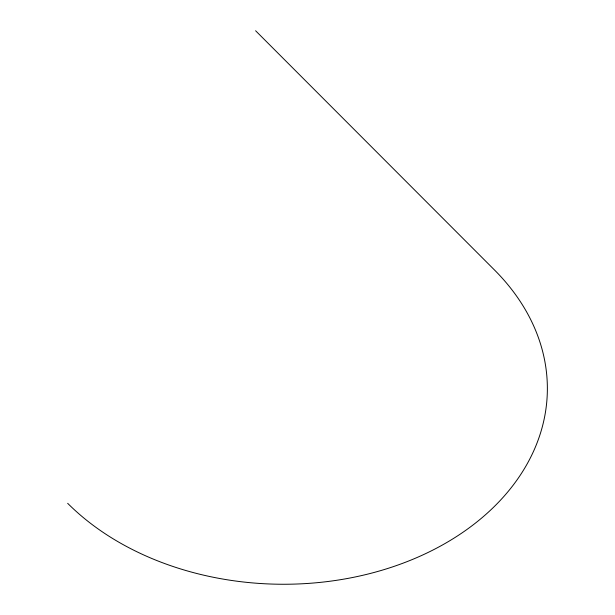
<?xml version="1.0" encoding="UTF-8"?>
<svg xmlns="http://www.w3.org/2000/svg" width="615" height="615" viewBox="0 0 615 615"><rect width="100%" height="100%" fill="white"/><g stroke="black" fill="none" stroke-linecap="round" stroke-linejoin="round"><path stroke-width="0.92" d="M255.602 30.75L494.491 269.985A266.303 197.584 0.9 0 1 440.34 546.143A266.303 197.584 0.9 0 1 67.673 503.324"/></g></svg>
